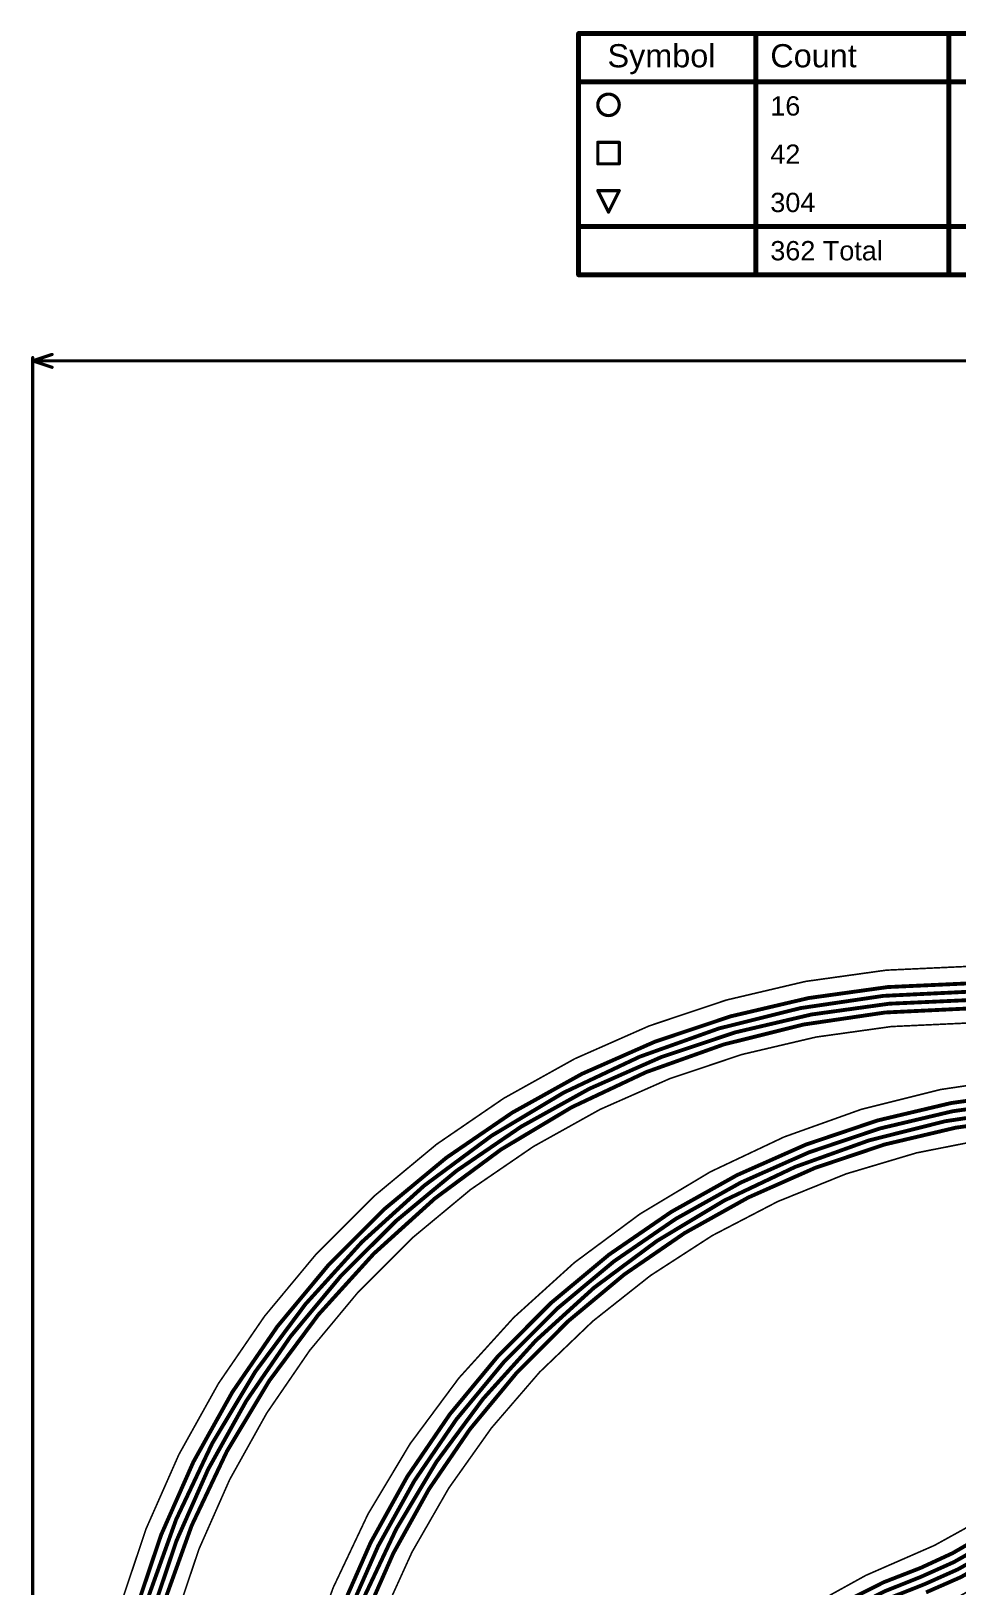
# Model space of a CAD drawing. Header units: inches. Extents: x -3.9 to 9.5, y -7 to 2.6.
# Drawn here: x -3.723 to -0.844, y -2.201 to 2.635 of the extents above; entities that cross this region are included whole.
import ezdxf

# ---------------------------------------------------------------- set-up
doc = ezdxf.new("R2010")
doc.units = ezdxf.units.IN
doc.header["$MEASUREMENT"] = 0
for name, color, linetype in [('Board Outline', 216, 'Continuous'), ('Bottom Layer', 5, 'Continuous'), ('Dimension', 6, 'Continuous'), ('Drill Drawing', 1, 'Continuous')]:
    doc.layers.add(name, color=color, linetype=linetype)
doc.styles.add('Arial', font='', dxfattribs={"height": 0.2})
doc.styles.get('Arial').set_extended_font_data('Arial')

msp = doc.modelspace()

# ---------------------------------------------------------------- linework, layer by layer
at = {"layer": 'Board Outline', "const_width": 0.005}
for points in [[(-3.551126, -3.0092175, -0.4142195751567328), (-0.8140922, -0.2722399)], [(-3.3751418, -3.0092175, -0.4142199883427267), (-0.8140922, -0.4482241)], [(-2.9821496, -3.1944692, -0.4142090794588383), (-0.3928977, -0.6051777)], [(-2.8061654, -3.1944692, -0.3988783474049679), (-0.5198361, -0.7845047)], [(-0.2666222, -1.0293283, -0.3099204459937392), (-1.0154533, -2.1150293)], [(-0.0906345, -1.0276159, -0.3103681396936255), (-0.952482, -2.2793614)], [(-1.8823662, -3.3756071, -0.3106548531714008), (-1.0154554, -2.11503)]]:
    msp.add_lwpolyline(points, format="xyb", dxfattribs=at)
msp.add_lwpolyline([(-1.0154555, -2.11503), (-1.0154533, -2.1150292)], dxfattribs=at)
at = {"layer": 'Board Outline', "const_width": 0.0025}
for points in [[(-1.0167055, -2.11503, 1), (-1.0142055, -2.11503, 1)], [(-1.0167054, -2.11503, 1), (-1.0142054, -2.11503, 1)], [(-1.0167033, -2.1150292, 1), (-1.0142033, -2.1150292, 1)], [(-1.0167033, -2.1150293, 1), (-1.0142033, -2.1150293, 1)]]:
    msp.add_lwpolyline(points, format="xyb", close=True, dxfattribs=at)
at = {"layer": 'Bottom Layer', "const_width": 0.012}
for points in [[(-3.5013654, -3.0092175, -0.4142135623730951), (-0.8142452, -0.3251133)], [(-3.4760404, -3.0091133, -0.4142135513537978), (-0.8142452, -0.3511134)], [(-3.4504499, -3.0091133, -0.4142135734834939), (-0.8142452, -0.3771133)], [(-3.4240733, -3.0083286, -0.4142135286851717), (-0.8142454, -0.4031134)], [(-2.9326547, -3.1941133, -0.4142135739342706), (-0.3992452, -0.6531133)], [(-2.9070641, -3.1941133, -0.4142135623897687), (-0.3992452, -0.6791134)], [(-2.8814735, -3.1936967, -0.4142135505909564), (-0.3982452, -0.7051133)], [(-2.8544696, -3.1926964, -0.4142135861855677), (-0.3992452, -0.7311134)], [(-0.1920123, -1.0265211, -0.3121810015699344), (-0.9598359, -2.1700904)], [(-0.2186775, -1.0279624, -0.307789068152753), (-0.9596088, -2.1418226)], [(-0.1659548, -1.0394253, -0.3104125289906787), (-0.9483157, -2.1928327)], [(-0.1400978, -1.0330926, -0.3143251668603632), (-0.9428866, -2.2179378)], [(-1.8326546, -3.3700492, -0.326210582263946), (-0.9596088, -2.1418227)], [(-1.8070641, -3.3730855, -0.3238499183389744), (-0.9598359, -2.1700904)], [(-1.7814735, -3.3730843, -0.3245088175388228), (-0.9483157, -2.1928327)]]:
    msp.add_lwpolyline(points, format="xyb", dxfattribs=at)
at = {"layer": 'Bottom Layer', "const_width": 0.006}
for points in [[(-0.9628359, -2.1700904, 1), (-0.9568359, -2.1700904, 1)], [(-0.9628359, -2.1700904, 1), (-0.9568359, -2.1700904, 1)], [(-0.9626088, -2.1418226, 1), (-0.9566088, -2.1418226, 1)], [(-0.9626088, -2.1418227, 1), (-0.9566088, -2.1418227, 1)], [(-0.9513157, -2.1928327, 1), (-0.9453157, -2.1928327, 1)], [(-0.9513157, -2.1928327, 1), (-0.9453157, -2.1928327, 1)]]:
    msp.add_lwpolyline(points, format="xyb", close=True, dxfattribs=at)
at = {"layer": 'Dimension', "const_width": 0.01}
for points in [[(-3.718392, 1.61), (-3.658392, 1.63)], [(-3.718392, -5.2734975), (-3.718392, 1.62)], [(-3.718392, 1.61), (-3.658392, 1.59)], [(-3.718392, 1.61), (-0.3637314, 1.61)]]:
    msp.add_lwpolyline(points, dxfattribs=at)
at = {"layer": 'Dimension', "const_width": 0.005}
for points in [[(-3.720892, 1.62, 1), (-3.715892, 1.62, 1)], [(-3.720892, 1.61, 1), (-3.715892, 1.61, 1)], [(-3.720892, 1.61, 1), (-3.715892, 1.61, 1)], [(-3.720892, 1.61, 1), (-3.715892, 1.61, 1)], [(-3.660892, 1.63, 1), (-3.655892, 1.63, 1)], [(-3.660892, 1.59, 1), (-3.655892, 1.59, 1)]]:
    msp.add_lwpolyline(points, format="xyb", close=True, dxfattribs=at)
at = {"layer": 'Drill Drawing'}
for points, const_width in [([(-2.0225, 2.6275), (8.5085831, 2.6275)], 0.015), ([(-2.0225, 1.8775), (-2.0225, 2.6275)], 0.015), ([(-1.4716243, 1.8775), (-1.4716243, 2.6275)], 0.015), ([(-0.8717828, 1.8775), (-0.8717828, 2.6275)], 0.015), ([(-2.0225, 2.4775), (8.5085831, 2.4775)], 0.015), ([(-1.9627083, 2.2891666), (-1.8960417, 2.2891666)], 0.01), ([(-1.9627083, 2.2225), (-1.9627083, 2.2891666)], 0.01), ([(-1.8960417, 2.2225), (-1.8960417, 2.2891666)], 0.01), ([(-1.9627083, 2.2225), (-1.8960417, 2.2225)], 0.01), ([(-1.9627083, 2.1391666), (-1.8960417, 2.1391666)], 0.01), ([(-1.9627083, 2.1391666), (-1.929375, 2.0725)], 0.01), ([(-1.929375, 2.0725), (-1.8960417, 2.1391666)], 0.01), ([(-2.0225, 2.0275), (8.5085831, 2.0275)], 0.015), ([(-2.0225, 1.8775), (8.5085831, 1.8775)], 0.015)]:
    msp.add_lwpolyline(points, dxfattribs=dict(at, const_width=const_width))
for points, const_width in [([(-2.02625, 2.6275, 1), (-2.01875, 2.6275, 1)], 0.0075), ([(-2.02625, 2.6275, 1), (-2.01875, 2.6275, 1)], 0.0075), ([(-1.4753743, 2.6275, 1), (-1.4678743, 2.6275, 1)], 0.0075), ([(-0.8755328, 2.6275, 1), (-0.8680328, 2.6275, 1)], 0.0075), ([(-2.02625, 2.4775, 1), (-2.01875, 2.4775, 1)], 0.0075), ([(-1.8960417, 2.4058333, 1), (-1.9627083, 2.4058333, 1)], 0.01), ([(-1.9652083, 2.4058333, 1), (-1.9602083, 2.4058333, 1)], 0.005), ([(-1.8985417, 2.4058333, 1), (-1.8935417, 2.4058333, 1)], 0.005), ([(-1.9652083, 2.2891666, 1), (-1.9602083, 2.2891666, 1)], 0.005), ([(-1.9652083, 2.2891666, 1), (-1.9602083, 2.2891666, 1)], 0.005), ([(-1.8985417, 2.2891666, 1), (-1.8935417, 2.2891666, 1)], 0.005), ([(-1.8985417, 2.2891666, 1), (-1.8935417, 2.2891666, 1)], 0.005), ([(-1.9652083, 2.2225, 1), (-1.9602083, 2.2225, 1)], 0.005), ([(-1.9652083, 2.2225, 1), (-1.9602083, 2.2225, 1)], 0.005), ([(-1.8985417, 2.2225, 1), (-1.8935417, 2.2225, 1)], 0.005), ([(-1.8985417, 2.2225, 1), (-1.8935417, 2.2225, 1)], 0.005), ([(-1.9652083, 2.1391666, 1), (-1.9602083, 2.1391666, 1)], 0.005), ([(-1.9652083, 2.1391666, 1), (-1.9602083, 2.1391666, 1)], 0.005), ([(-1.8985417, 2.1391666, 1), (-1.8935417, 2.1391666, 1)], 0.005), ([(-1.8985417, 2.1391666, 1), (-1.8935417, 2.1391666, 1)], 0.005), ([(-2.02625, 2.0275, 1), (-2.01875, 2.0275, 1)], 0.0075), ([(-1.931875, 2.0725, 1), (-1.926875, 2.0725, 1)], 0.005), ([(-1.931875, 2.0725, 1), (-1.926875, 2.0725, 1)], 0.005), ([(-2.02625, 1.8775, 1), (-2.01875, 1.8775, 1)], 0.0075), ([(-2.02625, 1.8775, 1), (-2.01875, 1.8775, 1)], 0.0075), ([(-1.4753743, 1.8775, 1), (-1.4678743, 1.8775, 1)], 0.0075), ([(-0.8755328, 1.8775, 1), (-0.8680328, 1.8775, 1)], 0.0075)]:
    msp.add_lwpolyline(points, format="xyb", close=True, dxfattribs=dict(at, const_width=const_width))

# ---------------------------------------------------------------- texts
at = {"layer": 'Drill Drawing', "style": 'Arial'}
for s, height, p in [('Symbol', 0.072, (-1.9325, 2.5225)), ('Count', 0.072, (-1.4266243, 2.5225)), ('16', 0.06, (-1.4266243, 2.3725)), ('42', 0.06, (-1.4266243, 2.2225)), ('304', 0.06, (-1.4266243, 2.0725)), ('362 Total', 0.06, (-1.4266243, 1.9225))]:
    msp.add_text(s, height=height, dxfattribs=at).set_placement(p)

doc.saveas('drawing.dxf')
